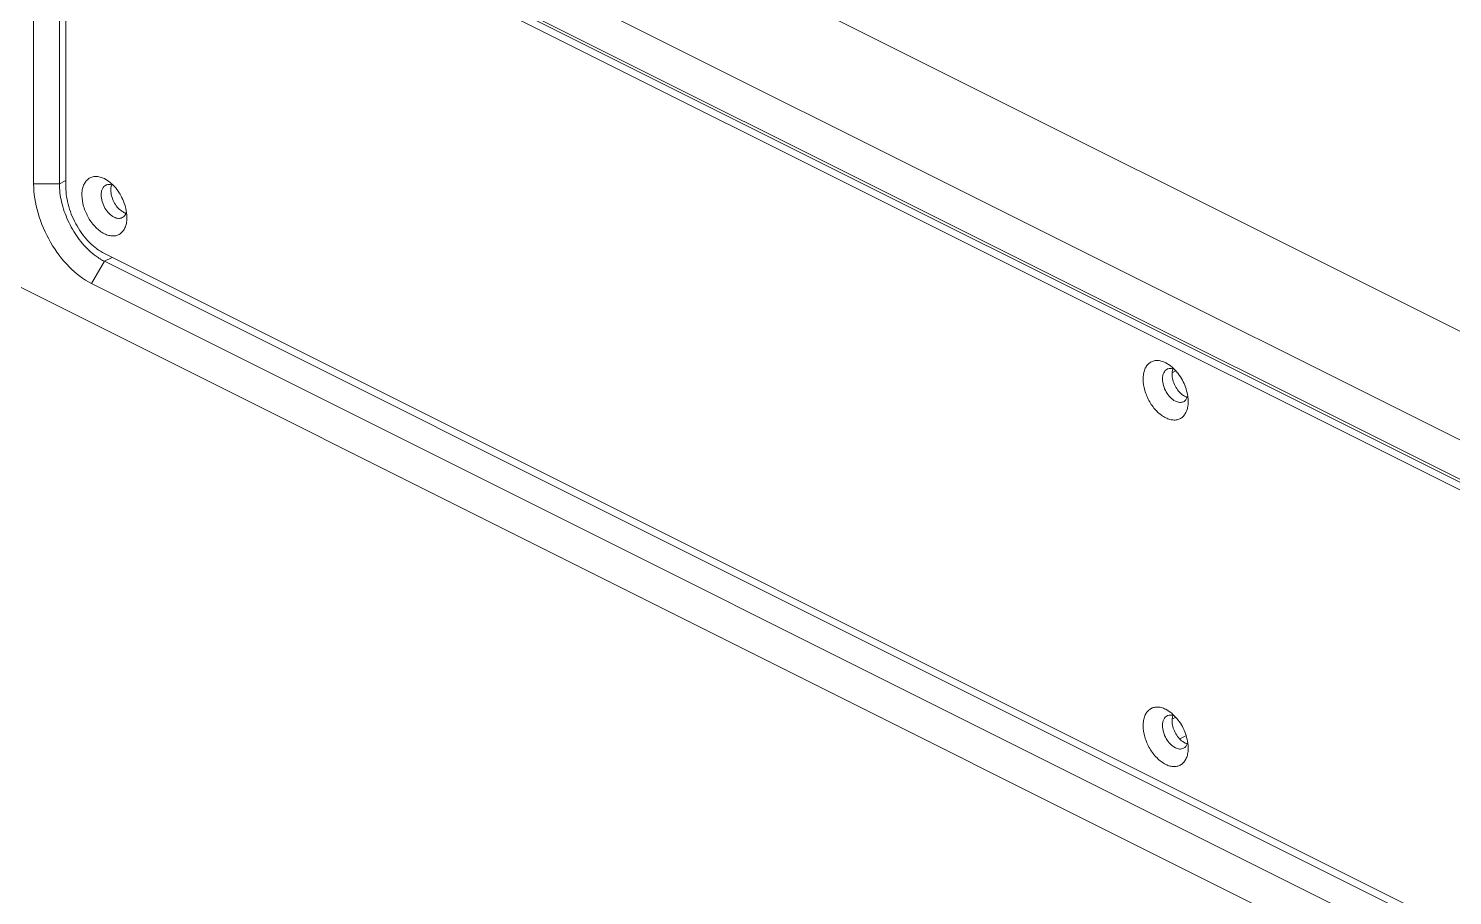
# Model space of a CAD drawing. Header units: millimetres. Extents: x 1177 to 3850, y 93 to 1984.
# Drawn here: x 2679.7 to 2818.8, y 1533.7 to 1618.4 of the extents above; entities that cross this region are included whole.
import ezdxf

# ---------------------------------------------------------------- set-up
doc = ezdxf.new("R2010")
doc.units = ezdxf.units.MM
doc.header["$LTSCALE"] = 0.1
doc.layers.get('Defpoints').update_dxf_attribs({"lineweight": 9})

msp = doc.modelspace()

# ---------------------------------------------------------------- linework, layer by layer
at = {"layer": 'Defpoints'}
for p, q in [((2956.12, 1520.56), (2638.06, 1679.6)), ((2947.95, 1514.03), (2631.15, 1672.43)), ((2685.83, 1641.24), (2893.26, 1537.52)), ((2687.09, 1640.33), (2894.52, 1536.61)), ((2894.52, 1535.84), (2687.09, 1639.56)), ((2680.17, 1603.26), (2680.17, 1637.14)), ((2682.69, 1603.26), (2682.69, 1637.14)), ((2683.32, 1636.82), (2683.32, 1602.95)), ((2631.15, 1617), (2947.95, 1458.6)), ((2680.17, 1603.26), (2682.69, 1603.26)), ((2683.32, 1603.58), (2682.69, 1603.26)), ((2687.53, 1603.48), (2687.09, 1603.76)), ((2687.09, 1596.44), (2894.52, 1492.73)), ((2685.83, 1593.51), (2687.09, 1595.68)), ((2687.09, 1595.68), (2687.86, 1596.06)), ((2894.52, 1491.96), (2687.09, 1595.68)), ((2893.26, 1489.79), (2685.83, 1593.51)), ((2791.25, 1585.5), (2790.81, 1585.77)), ((2791.46, 1584.82), (2791.77, 1584.98)), ((2791.25, 1551.63), (2790.81, 1551.9)), ((2791.77, 1551.1), (2791.46, 1550.95)), ((2792.79, 1549.3), (2792.19, 1549))]:
    msp.add_line(p, q, dxfattribs=at)
for centre, radius, start, end in [((2687.54, 1602.53), 0.667, 111.3205, 116.603), ((2688.14, 1600.79), 1.14, 338.452, 343.0526), ((2686.1, 1599.96), 3.19, 358.4477, 0.0042), ((2689.46, 1600.41), 5.3, 238.8869, 243.3825), ((2791.25, 1584.55), 0.667, 111.3205, 116.603), ((2791.85, 1582.81), 1.14, 338.452, 343.0526), ((2789.81, 1581.98), 3.19, 358.4477, 0.0042), ((2791.25, 1550.67), 0.667, 111.3205, 116.603), ((2791.85, 1548.94), 1.14, 338.452, 343.0526), ((2789.81, 1548.11), 3.19, 358.4477, 0.0042)]:
    msp.add_arc(centre, radius, start, end, dxfattribs=at)
for points, knots in [([(2685.83, 1593.51), (2685.03, 1593.91), (2683.49, 1595.11), (2681.72, 1597.5), (2680.51, 1600.29), (2680.17, 1602.3), (2680.17, 1603.26)], [0, 0, 0, 0, 0.229703, 0.488217, 0.753177, 1, 1, 1, 1]), ([(2685.73, 1596.62), (2685.27, 1597.03), (2684.43, 1597.99), (2683.48, 1599.64), (2682.85, 1601.43), (2682.69, 1602.67), (2682.69, 1603.26)], [0, 0, 0, 0, 0.246328, 0.505386, 0.761595, 1, 1, 1, 1]), ([(2687.09, 1603.76), (2686.95, 1603.83), (2686.68, 1603.93), (2686.26, 1603.99), (2685.86, 1603.94), (2685.52, 1603.76), (2685.24, 1603.48), (2685.03, 1603.1), (2684.91, 1602.66), (2684.89, 1602.33), (2684.89, 1602.16)], [0, 0, 0, 0, 0.134793, 0.257232, 0.370326, 0.480087, 0.593352, 0.71591, 0.851333, 1, 1, 1, 1]), ([(2687.94, 1603.13), (2687.9, 1603.16), (2687.78, 1603.29), (2687.64, 1603.4), (2687.53, 1603.48)], [0, 0, 0, 0, 0.256338, 1, 1, 1, 1]), ([(2687.09, 1596.44), (2686.55, 1596.71), (2685.53, 1597.51), (2684.34, 1599.11), (2683.54, 1600.97), (2683.32, 1602.31), (2683.32, 1602.95)], [0, 0, 0, 0, 0.229697, 0.488215, 0.753184, 1, 1, 1, 1]), ([(2684.89, 1602.16), (2684.89, 1601.79), (2685.02, 1601.01), (2685.49, 1599.92), (2686.18, 1598.99), (2686.78, 1598.53), (2687.09, 1598.37)], [0, 0, 0, 0, 0.246829, 0.511783, 0.770291, 1, 1, 1, 1]), ([(2687.24, 1603.13), (2687.16, 1603.09), (2687.03, 1602.99), (2686.88, 1602.76), (2686.79, 1602.48), (2686.77, 1602.27), (2686.77, 1602.16)], [0, 0, 0, 0, 0.217166, 0.450361, 0.71044, 1, 1, 1, 1]), ([(2686.77, 1602.16), (2686.77, 1601.95), (2686.85, 1601.5), (2687.12, 1600.88), (2687.51, 1600.35), (2687.85, 1600.09), (2688.03, 1600)], [0, 0, 0, 0, 0.246823, 0.511783, 0.770296, 1, 1, 1, 1]), ([(2687.8, 1603.16), (2687.72, 1603.19), (2687.54, 1603.21), (2687.37, 1603.18), (2687.29, 1603.15)], [0, 0, 0, 0, 0.521638, 1, 1, 1, 1]), ([(2687.72, 1602.64), (2687.72, 1602.68), (2687.72, 1602.85), (2687.75, 1603.01), (2687.79, 1603.13)], [0, 0, 0, 0, 0.265232, 1, 1, 1, 1]), ([(2688.76, 1600.6), (2688.61, 1600.71), (2688.32, 1600.98), (2687.99, 1601.49), (2687.78, 1602.05), (2687.72, 1602.45), (2687.72, 1602.64)], [0, 0, 0, 0, 0.239303, 0.49832, 0.758261, 1, 1, 1, 1]), ([(2689.25, 1600.46), (2689.19, 1600.95), (2688.87, 1601.93), (2688.29, 1602.77), (2687.94, 1603.13)], [0, 0, 0, 0, 0.499448, 1, 1, 1, 1]), ([(2689.19, 1600.38), (2689.15, 1600.39), (2689, 1600.45), (2688.86, 1600.53), (2688.76, 1600.6)], [0, 0, 0, 0, 0.234908, 1, 1, 1, 1]), ([(2689.29, 1599.96), (2689.29, 1600), (2689.29, 1600.17), (2689.27, 1600.33), (2689.25, 1600.46)], [0, 0, 0, 0, 0.24342, 1, 1, 1, 1]), ([(2687.09, 1598.37), (2687.22, 1598.3), (2687.49, 1598.2), (2687.9, 1598.14), (2688.29, 1598.19), (2688.63, 1598.35), (2688.91, 1598.62), (2689.12, 1598.97), (2689.25, 1599.4), (2689.28, 1599.71), (2689.29, 1599.88)], [0, 0, 0, 0, 0.135579, 0.258972, 0.372967, 0.483268, 0.596481, 0.71834, 0.852573, 1, 1, 1, 1]), ([(2688.03, 1600), (2688.16, 1599.93), (2688.43, 1599.84), (2688.71, 1599.89), (2688.83, 1599.95)], [0, 0, 0, 0, 0.536339, 1, 1, 1, 1]), ([(2688.83, 1599.95), (2688.91, 1599.99), (2689.06, 1600.11), (2689.16, 1600.28), (2689.2, 1600.38)], [0, 0, 0, 0, 0.477911, 1, 1, 1, 1]), ([(2686.72, 1595.88), (2686.64, 1595.93), (2686.29, 1596.15), (2685.96, 1596.41), (2685.73, 1596.62)], [0, 0, 0, 0, 0.240944, 1, 1, 1, 1]), ([(2790.81, 1585.77), (2790.67, 1585.84), (2790.39, 1585.95), (2789.97, 1586.01), (2789.58, 1585.95), (2789.23, 1585.78), (2788.95, 1585.49), (2788.75, 1585.12), (2788.63, 1584.67), (2788.61, 1584.35), (2788.61, 1584.18)], [0, 0, 0, 0, 0.134793, 0.257232, 0.370326, 0.480087, 0.593352, 0.71591, 0.851333, 1, 1, 1, 1]), ([(2791.52, 1585.18), (2791.43, 1585.2), (2791.26, 1585.23), (2791.09, 1585.2), (2791.01, 1585.17)], [0, 0, 0, 0, 0.521638, 1, 1, 1, 1]), ([(2791.65, 1585.14), (2791.62, 1585.17), (2791.49, 1585.3), (2791.35, 1585.42), (2791.25, 1585.5)], [0, 0, 0, 0, 0.256338, 1, 1, 1, 1]), ([(2788.61, 1584.18), (2788.61, 1583.8), (2788.73, 1583.02), (2789.2, 1581.94), (2789.89, 1581.01), (2790.49, 1580.54), (2790.81, 1580.39)], [0, 0, 0, 0, 0.246829, 0.511783, 0.770291, 1, 1, 1, 1]), ([(2790.95, 1585.14), (2790.88, 1585.1), (2790.74, 1585), (2790.6, 1584.78), (2790.51, 1584.49), (2790.49, 1584.29), (2790.49, 1584.18)], [0, 0, 0, 0, 0.217166, 0.450361, 0.71044, 1, 1, 1, 1]), ([(2790.49, 1584.18), (2790.49, 1583.96), (2790.57, 1583.52), (2790.83, 1582.9), (2791.23, 1582.37), (2791.57, 1582.1), (2791.75, 1582.01)], [0, 0, 0, 0, 0.246823, 0.511783, 0.770296, 1, 1, 1, 1]), ([(2791.43, 1584.65), (2791.43, 1584.7), (2791.44, 1584.86), (2791.47, 1585.03), (2791.51, 1585.14)], [0, 0, 0, 0, 0.265232, 1, 1, 1, 1]), ([(2792.48, 1582.61), (2792.32, 1582.72), (2792.04, 1583), (2791.71, 1583.5), (2791.49, 1584.06), (2791.43, 1584.46), (2791.43, 1584.65)], [0, 0, 0, 0, 0.239303, 0.49832, 0.758261, 1, 1, 1, 1]), ([(2792.97, 1582.47), (2792.9, 1582.97), (2792.59, 1583.94), (2792.01, 1584.78), (2791.65, 1585.14)], [0, 0, 0, 0, 0.499448, 1, 1, 1, 1]), ([(2792.9, 1582.4), (2792.87, 1582.41), (2792.72, 1582.46), (2792.58, 1582.54), (2792.48, 1582.61)], [0, 0, 0, 0, 0.234908, 1, 1, 1, 1]), ([(2792.54, 1581.96), (2792.63, 1582), (2792.78, 1582.13), (2792.88, 1582.3), (2792.91, 1582.39)], [0, 0, 0, 0, 0.477911, 1, 1, 1, 1]), ([(2793.01, 1581.98), (2793.01, 1582.02), (2793, 1582.18), (2792.99, 1582.35), (2792.97, 1582.47)], [0, 0, 0, 0, 0.24342, 1, 1, 1, 1]), ([(2790.81, 1580.39), (2790.94, 1580.32), (2791.21, 1580.21), (2791.62, 1580.15), (2792.01, 1580.2), (2792.35, 1580.36), (2792.63, 1580.63), (2792.84, 1580.99), (2792.97, 1581.42), (2793, 1581.73), (2793, 1581.89)], [0, 0, 0, 0, 0.135579, 0.258972, 0.372967, 0.483268, 0.596481, 0.71834, 0.852573, 1, 1, 1, 1]), ([(2791.75, 1582.01), (2791.88, 1581.95), (2792.15, 1581.86), (2792.43, 1581.9), (2792.54, 1581.96)], [0, 0, 0, 0, 0.536339, 1, 1, 1, 1]), ([(2790.81, 1551.9), (2790.67, 1551.97), (2790.39, 1552.08), (2789.97, 1552.14), (2789.58, 1552.08), (2789.23, 1551.9), (2788.95, 1551.62), (2788.75, 1551.25), (2788.63, 1550.8), (2788.61, 1550.47), (2788.61, 1550.31)], [0, 0, 0, 0, 0.134793, 0.257232, 0.370326, 0.480087, 0.593352, 0.71591, 0.851333, 1, 1, 1, 1]), ([(2790.95, 1551.27), (2790.88, 1551.23), (2790.74, 1551.13), (2790.6, 1550.9), (2790.51, 1550.62), (2790.49, 1550.41), (2790.49, 1550.31)], [0, 0, 0, 0, 0.217166, 0.450361, 0.71044, 1, 1, 1, 1]), ([(2791.52, 1551.31), (2791.43, 1551.33), (2791.26, 1551.35), (2791.09, 1551.32), (2791.01, 1551.29)], [0, 0, 0, 0, 0.521638, 1, 1, 1, 1]), ([(2791.65, 1551.27), (2791.62, 1551.3), (2791.49, 1551.43), (2791.35, 1551.55), (2791.25, 1551.63)], [0, 0, 0, 0, 0.256338, 1, 1, 1, 1]), ([(2791.43, 1550.78), (2791.43, 1550.82), (2791.44, 1550.99), (2791.47, 1551.15), (2791.51, 1551.27)], [0, 0, 0, 0, 0.265232, 1, 1, 1, 1]), ([(2792.48, 1548.74), (2792.32, 1548.85), (2792.04, 1549.12), (2791.71, 1549.63), (2791.49, 1550.19), (2791.43, 1550.59), (2791.43, 1550.78)], [0, 0, 0, 0, 0.239303, 0.49832, 0.758261, 1, 1, 1, 1]), ([(2792.97, 1548.6), (2792.9, 1549.1), (2792.59, 1550.07), (2792.01, 1550.91), (2791.65, 1551.27)], [0, 0, 0, 0, 0.499448, 1, 1, 1, 1]), ([(2788.61, 1550.31), (2788.61, 1549.93), (2788.73, 1549.15), (2789.2, 1548.06), (2789.89, 1547.14), (2790.49, 1546.67), (2790.81, 1546.51)], [0, 0, 0, 0, 0.246829, 0.511783, 0.770291, 1, 1, 1, 1]), ([(2790.49, 1550.31), (2790.49, 1550.09), (2790.57, 1549.65), (2790.83, 1549.02), (2791.23, 1548.49), (2791.57, 1548.23), (2791.75, 1548.14)], [0, 0, 0, 0, 0.246823, 0.511783, 0.770296, 1, 1, 1, 1]), ([(2790.81, 1546.51), (2790.94, 1546.44), (2791.21, 1546.34), (2791.62, 1546.28), (2792.01, 1546.33), (2792.35, 1546.49), (2792.63, 1546.76), (2792.84, 1547.11), (2792.97, 1547.54), (2793, 1547.86), (2793, 1548.02)], [0, 0, 0, 0, 0.135579, 0.258972, 0.372967, 0.483268, 0.596481, 0.71834, 0.852573, 1, 1, 1, 1]), ([(2791.75, 1548.14), (2791.88, 1548.07), (2792.15, 1547.98), (2792.43, 1548.03), (2792.54, 1548.09)], [0, 0, 0, 0, 0.536339, 1, 1, 1, 1]), ([(2792.9, 1548.52), (2792.87, 1548.54), (2792.72, 1548.59), (2792.58, 1548.67), (2792.48, 1548.74)], [0, 0, 0, 0, 0.234908, 1, 1, 1, 1]), ([(2792.54, 1548.09), (2792.63, 1548.13), (2792.78, 1548.25), (2792.88, 1548.42), (2792.91, 1548.52)], [0, 0, 0, 0, 0.477911, 1, 1, 1, 1]), ([(2793.01, 1548.11), (2793.01, 1548.15), (2793, 1548.31), (2792.99, 1548.48), (2792.97, 1548.6)], [0, 0, 0, 0, 0.24342, 1, 1, 1, 1])]:
    msp.add_open_spline(points, degree=3, knots=knots, dxfattribs=at)
for points in [[(2687.93, 1603.12), (2687.89, 1603.14), (2687.85, 1603.15), (2687.8, 1603.16)], [(2791.64, 1585.14), (2791.6, 1585.15), (2791.56, 1585.17), (2791.52, 1585.18)], [(2791.64, 1551.26), (2791.6, 1551.28), (2791.56, 1551.29), (2791.52, 1551.31)]]:
    msp.add_open_spline(points, degree=3, dxfattribs=at)

doc.saveas('drawing.dxf')
